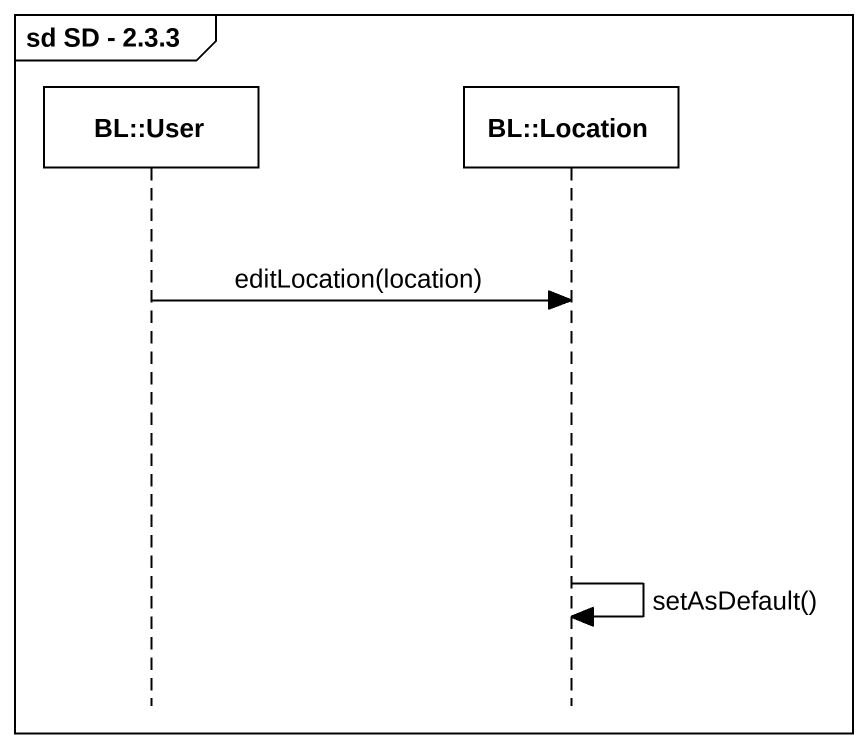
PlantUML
@startuml
mainframe sd SD - 2.3.3
hide footbox
participant "BL::User" as BL_User
participant "BL::Location" as BL_Location

BL_User -> BL_Location : editLocation(location)
BL_Location -> BL_Location : setAsDefault()
@enduml
